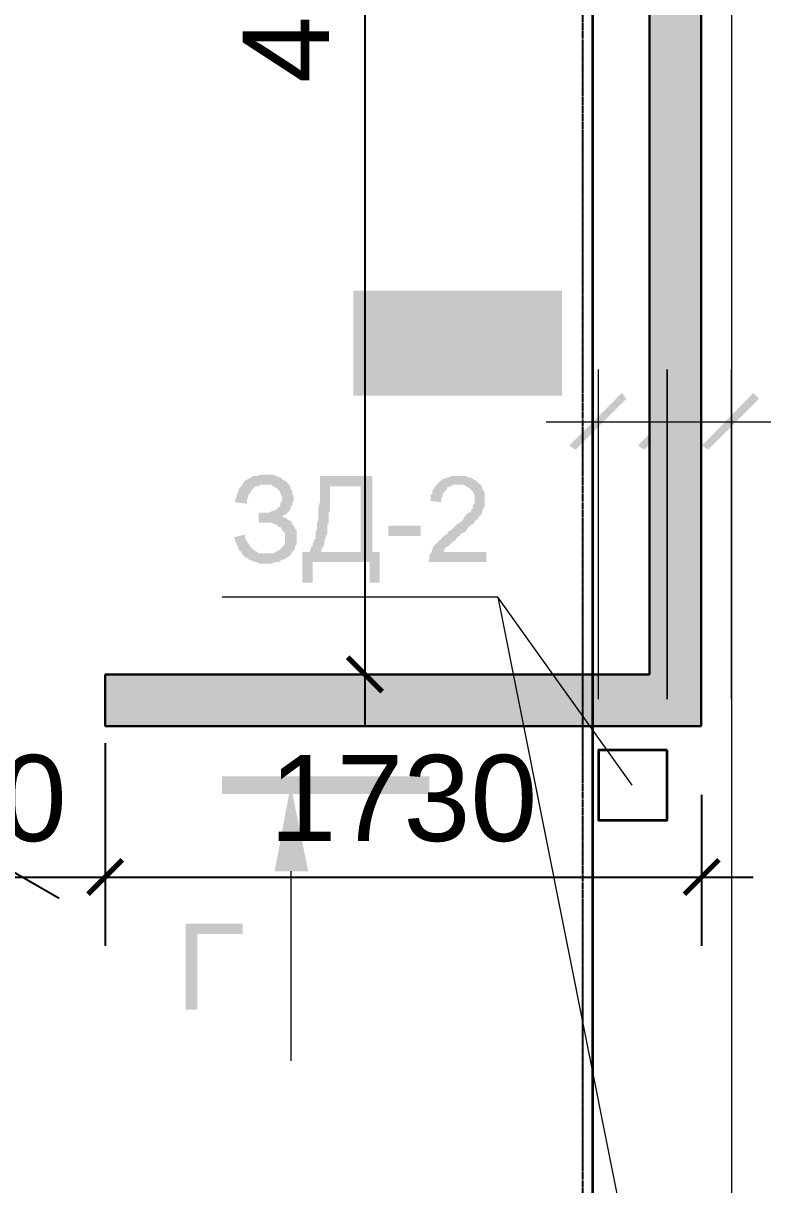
# Model space of a CAD drawing. Header units: millimetres. Extents: x -383313 to -161684, y -117025 to 99224.
# Drawn here: x -322137 to -319992, y -4951 to -1579 of the extents above; entities that cross this region are included whole.
import ezdxf

# ---------------------------------------------------------------- set-up
doc = ezdxf.new("R2010")
doc.units = ezdxf.units.MM
doc.header["$MEASUREMENT"] = 0
doc.linetypes.add('PS-GOST2.303 5', pattern=[24, 20, -1.5, 1, -1.5])
doc.layers.get('Defpoints').update_dxf_attribs({"color": 31})
for name, color, linetype in [('001__КОНСТРУКТИВ__размеры внутр.', 7, 'Continuous'), ('PDF_Geometry', 7, 'Continuous'), ('PDF_Solid Fills', 7, 'Continuous'), ('PS_Оси', 5, 'PS-GOST2.303 5')]:
    doc.layers.add(name, color=color, linetype=linetype)
doc.layers.add('001__КОНСТРУКТИВ__Стены наружные', color=7, linetype='Continuous', lineweight=30)
doc.styles.add('PSTUDIO', font='arial.ttf')
doc.dimstyles.new('PS_TICK', dxfattribs={"dimscale": 100, "dimtxt": 2.5, "dimasz": 1, "dimexe": 2, "dimexo": 2, "dimgap": 1, "dimtad": 1, "dimdec": 0, "dimzin": 0, "dimdsep": 46, "dimtxsty": 'PSTUDIO', "dimblk": 'ARCHTICK', "dimcen": 2, "dimdle": 1.5, "dimse1": 1, "dimse2": 1, "dimadec": 0, "dimazin": 0, "dimtfac": 1, "dimtdec": 0, "dimtix": 1, "dimtmove": 1, "dimatfit": 3, "dimldrblk": 'ARCHTICK', "dimfxl": 1, "dimtolj": 1, "dimtzin": 0, "dimarcsym": 0})

# ---------------------------------------------------------------- blocks, each defined once
blk = doc.blocks.new('_ArchTick')
at = {"color": 0, "linetype": 'ByBlock', "const_width": 0.15}
blk.add_lwpolyline([(-0.5, -0.5), (0.5, 0.5)], dxfattribs=at)
blk = doc.blocks.new('*D297')
at = {"layer": '001__КОНСТРУКТИВ__размеры внутр.', "color": 0, "lineweight": -2, "ltscale": 100, "transparency": 16777216}
for p, q in [((-322899.4, -3669.4), (-322899.4, -4257.7)), ((-321899.4, -3669.4), (-321899.4, -4257.7)), ((-323049.4, -4057.7), (-321749.4, -4057.7))]:
    blk.add_line(p, q, dxfattribs=at)
at = {"layer": 'Defpoints', "color": 0, "ltscale": 100, "transparency": 16777216}
for p in [(-322899.4, -3469.4), (-321899.4, -3469.4), (-321899.4, -4057.7)]:
    blk.add_point(p, dxfattribs=at)
at = {"layer": '001__КОНСТРУКТИВ__размеры внутр.', "color": 0, "lineweight": -2, "ltscale": 100, "transparency": 16777216, "xscale": 100, "yscale": 100, "zscale": 100, "rotation": 180}
blk.add_blockref('_ArchTick', (-322899.4, -4057.7), dxfattribs=at)
at = {"layer": '001__КОНСТРУКТИВ__размеры внутр.', "color": 0, "lineweight": -2, "ltscale": 100, "transparency": 16777216, "xscale": 100, "yscale": 100, "zscale": 100}
blk.add_blockref('_ArchTick', (-321899.4, -4057.7), dxfattribs=at)
at = {"layer": '001__КОНСТРУКТИВ__размеры внутр.', "color": 0, "ltscale": 100, "transparency": 16777216, "insert": (-322399.4, -3830.1), "char_height": 250, "attachment_point": 5, "style": 'PSTUDIO'}
blk.add_mtext('\\A1;1000', dxfattribs=at)
blk = doc.blocks.new('*D298')
at = {"layer": '001__КОНСТРУКТИВ__размеры внутр.', "color": 0, "lineweight": -2, "ltscale": 100, "transparency": 16777216}
for p, q in [((-321899.4, -3669.4), (-321899.4, -4257.7)), ((-320169.1, -3819.4), (-320169.1, -4257.7)), ((-322049.4, -4057.7), (-320019.1, -4057.7))]:
    blk.add_line(p, q, dxfattribs=at)
at = {"layer": 'Defpoints', "color": 0, "ltscale": 100, "transparency": 16777216}
for p in [(-321899.4, -3469.4), (-320169.1, -3619.4), (-320169.1, -4057.7)]:
    blk.add_point(p, dxfattribs=at)
at = {"layer": '001__КОНСТРУКТИВ__размеры внутр.', "color": 0, "lineweight": -2, "ltscale": 100, "transparency": 16777216, "xscale": 100, "yscale": 100, "zscale": 100, "rotation": 180}
blk.add_blockref('_ArchTick', (-321899.4, -4057.7), dxfattribs=at)
at = {"layer": '001__КОНСТРУКТИВ__размеры внутр.', "color": 0, "lineweight": -2, "ltscale": 100, "transparency": 16777216, "xscale": 100, "yscale": 100, "zscale": 100}
blk.add_blockref('_ArchTick', (-320169.1, -4057.7), dxfattribs=at)
at = {"layer": '001__КОНСТРУКТИВ__размеры внутр.', "color": 0, "ltscale": 100, "transparency": 16777216, "insert": (-321034.2, -3830), "char_height": 250, "attachment_point": 5, "style": 'PSTUDIO'}
blk.add_mtext('\\A1;1730', dxfattribs=at)
blk = doc.blocks.new('*D303')
at = {"layer": '001__КОНСТРУКТИВ__размеры внутр.', "color": 0, "lineweight": -2, "ltscale": 100, "transparency": 16777216}
blk.add_line((-321146, 890.6), (-321146, -3619.4), dxfattribs=at)
at = {"layer": 'Defpoints', "color": 0, "ltscale": 100, "transparency": 16777216}
for p in [(-321071, 740.6), (-321146, -3469.4), (-321071, -3469.4)]:
    blk.add_point(p, dxfattribs=at)
at = {"layer": '001__КОНСТРУКТИВ__размеры внутр.', "color": 0, "lineweight": -2, "ltscale": 100, "transparency": 16777216, "xscale": 100, "yscale": 100, "zscale": 100}
for p, rotation in [((-321146, 740.6), 90), ((-321146, -3469.4), 270)]:
    blk.add_blockref('_ArchTick', p, dxfattribs=dict(at, rotation=rotation))
at = {"layer": '001__КОНСТРУКТИВ__размеры внутр.', "color": 0, "ltscale": 100, "transparency": 16777216, "insert": (-321373.6, -1364.4), "char_height": 250, "attachment_point": 5, "rotation": 90, "style": 'PSTUDIO'}
blk.add_mtext('\\A1;4210', dxfattribs=at)
blk = doc.blocks.new('A$Cf5759c35')
at = {"layer": 'PDF_Solid Fills'}
for points in [[(37397.1, 15883.5), (37375.9, 15883.5), (37367.5, 15879.2), (37363.2, 15879.2), (37354.8, 15875), (37350.5, 15875), (37346.3, 15870.8), (37342.1, 15866.5), (37337.8, 15862.3), (37333.6, 15858.1), (37329.4, 15853.8), (37325.1, 15845.4), (37320.9, 15841.1), (37320.9, 15832.7), (37316.7, 15828.4), (37316.7, 15820), (37316.7, 15811.5), (37346.3, 15807.3), (37346.3, 15815.7), (37350.5, 15824.2), (37350.5, 15828.4), (37354.8, 15836.9), (37359, 15841.1), (37363.2, 15845.4), (37363.2, 15849.6), (37371.7, 15853.8), (37375.9, 15853.8), (37380.2, 15858.1), (37388.6, 15858.1), (37397.1, 15858.1), (37460.6, 15858.1), (37452.1, 15866.5), (37452.1, 15866.5), (37447.9, 15870.8), (37443.7, 15870.8), (37439.4, 15875), (37431, 15879.2), (37426.7, 15879.2), (37418.3, 15883.5), (37414, 15883.5), (37405.6, 15883.5)], [(37591.8, 15883.5), (37591.8, 15883.5), (37566.4, 15883.5), (37562.2, 15879.2), (37558, 15879.2), (37549.5, 15875), (37545.3, 15870.8), (37545.3, 15870.8), (37541, 15866.5), (37536.8, 15858.1), (37591.8, 15858.1), (37591.8, 15858.1), (37600.3, 15858.1), (37604.5, 15858.1), (37613, 15853.8), (37617.2, 15849.6), (37621.5, 15845.4), (37625.7, 15836.9), (37625.7, 15836.9), (37629.9, 15832.7), (37629.9, 15828.4), (37634.2, 15824.2), (37634.2, 15820), (37634.2, 15815.7), (37638.4, 15807.3), (37638.4, 15798.8), (37638.4, 15794.6), (37638.4, 15786.1), (37638.4, 15777.6), (37638.4, 15764.9), (37638.4, 15756.5), (37638.4, 15756.5), (37638.4, 15743.8), (37638.4, 15735.3), (37638.4, 15726.8), (37638.4, 15718.4), (37638.4, 15714.1), (37638.4, 15705.7), (37634.2, 15697.2), (37634.2, 15693), (37634.2, 15688.7), (37629.9, 15684.5), (37629.9, 15680.3), (37625.7, 15676), (37625.7, 15671.8), (37621.5, 15667.6), (37613, 15663.3), (37608.8, 15659.1), (37604.5, 15654.9), (37596.1, 15654.9), (37591.8, 15654.9), (37536.8, 15650.6), (37541, 15646.4), (37545.3, 15642.2), (37549.5, 15637.9), (37558, 15637.9), (37562.2, 15633.7), (37570.7, 15633.7), (37574.9, 15629.5), (37583.4, 15629.5), (37591.8, 15629.5), (37591.8, 15629.5), (37600.3, 15629.5), (37604.5, 15629.5), (37613, 15633.7), (37617.2, 15633.7), (37625.7, 15637.9), (37629.9, 15642.2), (37634.2, 15642.2), (37638.4, 15646.4), (37642.6, 15650.6), (37646.9, 15654.9), (37651.1, 15659.1), (37655.3, 15667.6), (37655.3, 15671.8), (37659.6, 15680.3), (37663.8, 15684.5), (37663.8, 15688.7), (37663.8, 15693), (37668, 15697.2), (37668, 15705.7), (37668, 15709.9), (37668, 15718.4), (37672.3, 15726.8), (37672.3, 15731.1), (37672.3, 15739.5), (37672.3, 15748), (37672.3, 15756.5), (37672.3, 15760.7), (37672.3, 15769.2), (37672.3, 15777.6), (37672.3, 15786.1), (37672.3, 15790.3), (37668, 15798.8), (37668, 15803), (37668, 15811.5), (37668, 15815.7), (37663.8, 15824.2), (37663.8, 15828.4), (37659.6, 15836.9), (37655.3, 15841.1), (37655.3, 15849.6), (37651.1, 15853.8), (37651.1, 15853.8), (37646.9, 15858.1), (37642.6, 15862.3), (37638.4, 15870.8), (37629.9, 15875), (37625.7, 15875), (37625.7, 15879.2), (37617.2, 15879.2), (37613, 15883.5), (37604.5, 15883.5), (37596.1, 15883.5)], [(37786.6, 15883.5), (37786.6, 15883.5), (37761.2, 15883.5), (37756.9, 15879.2), (37752.7, 15879.2), (37744.2, 15875), (37740, 15870.8), (37740, 15870.8), (37735.8, 15866.5), (37731.5, 15858.1), (37786.6, 15858.1), (37786.6, 15858.1), (37795, 15858.1), (37799.3, 15858.1), (37807.7, 15853.8), (37812, 15849.6), (37816.2, 15845.4), (37820.4, 15836.9), (37820.4, 15836.9), (37824.7, 15832.7), (37824.7, 15828.4), (37828.9, 15824.2), (37828.9, 15820), (37828.9, 15815.7), (37833.1, 15807.3), (37833.1, 15798.8), (37833.1, 15794.6), (37833.1, 15786.1), (37833.1, 15777.6), (37833.1, 15764.9), (37833.1, 15756.5), (37833.1, 15756.5), (37833.1, 15743.8), (37833.1, 15735.3), (37833.1, 15726.8), (37833.1, 15718.4), (37833.1, 15714.1), (37833.1, 15705.7), (37828.9, 15697.2), (37828.9, 15693), (37828.9, 15688.7), (37824.7, 15684.5), (37824.7, 15680.3), (37820.4, 15676), (37820.4, 15671.8), (37816.2, 15667.6), (37807.7, 15663.3), (37803.5, 15659.1), (37799.3, 15654.9), (37790.8, 15654.9), (37786.6, 15654.9), (37731.5, 15650.6), (37735.8, 15646.4), (37740, 15642.2), (37744.2, 15637.9), (37752.7, 15637.9), (37756.9, 15633.7), (37765.4, 15633.7), (37769.6, 15629.5), (37778.1, 15629.5), (37786.6, 15629.5), (37786.6, 15629.5), (37795, 15629.5), (37799.3, 15629.5), (37807.7, 15633.7), (37812, 15633.7), (37820.4, 15637.9), (37824.7, 15642.2), (37828.9, 15642.2), (37833.1, 15646.4), (37837.4, 15650.6), (37841.6, 15654.9), (37845.8, 15659.1), (37850.1, 15667.6), (37850.1, 15671.8), (37854.3, 15680.3), (37858.5, 15684.5), (37858.5, 15688.7), (37858.5, 15693), (37862.8, 15697.2), (37862.8, 15705.7), (37862.8, 15709.9), (37862.8, 15718.4), (37867, 15726.8), (37867, 15731.1), (37867, 15739.5), (37867, 15748), (37867, 15756.5), (37867, 15760.7), (37867, 15769.2), (37867, 15777.6), (37867, 15786.1), (37867, 15790.3), (37862.8, 15798.8), (37862.8, 15803), (37862.8, 15811.5), (37862.8, 15815.7), (37858.5, 15824.2), (37858.5, 15828.4), (37854.3, 15836.9), (37850.1, 15841.1), (37850.1, 15849.6), (37845.8, 15853.8), (37845.8, 15853.8), (37841.6, 15858.1), (37837.4, 15862.3), (37833.1, 15870.8), (37824.7, 15875), (37820.4, 15875), (37820.4, 15879.2), (37812, 15879.2), (37807.7, 15883.5), (37799.3, 15883.5), (37790.8, 15883.5)], [(37460.6, 15858.1), (37397.1, 15858.1), (37414, 15858.1), (37418.3, 15853.8), (37426.7, 15849.6), (37431, 15845.4), (37431, 15845.4), (37435.2, 15841.1), (37439.4, 15836.9), (37443.7, 15828.4), (37443.7, 15824.2), (37443.7, 15815.7), (37443.7, 15811.5), (37443.7, 15803), (37439.4, 15798.8), (37439.4, 15790.3), (37435.2, 15786.1), (37431, 15777.6), (37426.7, 15777.6), (37422.5, 15773.4), (37418.3, 15769.2), (37414, 15764.9), (37409.8, 15756.5), (37405.6, 15752.2), (37401.3, 15748), (37392.9, 15743.8), (37388.6, 15739.5), (37380.2, 15731.1), (37375.9, 15726.8), (37367.5, 15722.6), (37363.2, 15714.1), (37354.8, 15709.9), (37350.5, 15705.7), (37346.3, 15701.4), (37342.1, 15697.2), (37337.8, 15693), (37333.6, 15688.7), (37329.4, 15684.5), (37325.1, 15680.3), (37320.9, 15671.8), (37320.9, 15667.6), (37316.7, 15659.1), (37312.4, 15654.9), (37312.4, 15654.9), (37312.4, 15646.4), (37312.4, 15642.2), (37308.2, 15633.7), (37477.5, 15633.7), (37477.5, 15663.3), (37354.8, 15663.3), (37354.8, 15663.3), (37354.8, 15667.6), (37359, 15676), (37367.5, 15680.3), (37367.5, 15680.3), (37371.7, 15684.5), (37375.9, 15688.7), (37380.2, 15693), (37388.6, 15697.2), (37392.9, 15705.7), (37401.3, 15709.9), (37401.3, 15714.1), (37409.8, 15718.4), (37418.3, 15722.6), (37422.5, 15731.1), (37426.7, 15735.3), (37431, 15739.5), (37439.4, 15743.8), (37443.7, 15748), (37443.7, 15752.2), (37447.9, 15756.5), (37452.1, 15756.5), (37456.4, 15764.9), (37460.6, 15769.2), (37464.8, 15773.4), (37464.8, 15781.9), (37469.1, 15786.1), (37469.1, 15790.3), (37473.3, 15794.6), (37473.3, 15803), (37473.3, 15807.3), (37473.3, 15815.7), (37473.3, 15815.7), (37473.3, 15824.2), (37473.3, 15828.4), (37473.3, 15836.9), (37469.1, 15841.1), (37464.8, 15849.6), (37464.8, 15853.8)], [(37536.8, 15858.1), (37532.6, 15853.8), (37528.3, 15849.6), (37524.1, 15841.1), (37519.9, 15836.9), (37519.9, 15828.4), (37515.6, 15828.4), (37515.6, 15820), (37515.6, 15815.7), (37511.4, 15807.3), (37511.4, 15803), (37511.4, 15794.6), (37511.4, 15790.3), (37511.4, 15781.9), (37511.4, 15773.4), (37507.2, 15764.9), (37507.2, 15756.5), (37507.2, 15752.2), (37507.2, 15743.8), (37511.4, 15735.3), (37511.4, 15726.8), (37511.4, 15718.4), (37511.4, 15709.9), (37511.4, 15705.7), (37515.6, 15697.2), (37515.6, 15693), (37519.9, 15684.5), (37519.9, 15680.3), (37524.1, 15676), (37524.1, 15667.6), (37528.3, 15663.3), (37532.6, 15659.1), (37532.6, 15654.9), (37536.8, 15650.6), (37591.8, 15654.9), (37587.6, 15654.9), (37583.4, 15654.9), (37574.9, 15659.1), (37570.7, 15659.1), (37566.4, 15663.3), (37558, 15667.6), (37553.7, 15676), (37553.7, 15676), (37553.7, 15680.3), (37549.5, 15684.5), (37549.5, 15688.7), (37545.3, 15693), (37545.3, 15701.4), (37545.3, 15705.7), (37541, 15714.1), (37541, 15722.6), (37541, 15731.1), (37541, 15739.5), (37541, 15748), (37541, 15756.5), (37541, 15764.9), (37541, 15773.4), (37541, 15781.9), (37541, 15790.3), (37541, 15798.8), (37545.3, 15803), (37545.3, 15811.5), (37545.3, 15815.7), (37549.5, 15824.2), (37549.5, 15828.4), (37553.7, 15832.7), (37553.7, 15836.9), (37558, 15841.1), (37562.2, 15845.4), (37566.4, 15849.6), (37570.7, 15853.8), (37574.9, 15858.1), (37583.4, 15858.1), (37591.8, 15858.1)], [(37731.5, 15858.1), (37727.3, 15853.8), (37723.1, 15849.6), (37718.8, 15841.1), (37714.6, 15836.9), (37714.6, 15828.4), (37710.4, 15828.4), (37710.4, 15820), (37710.4, 15815.7), (37706.1, 15807.3), (37706.1, 15803), (37706.1, 15794.6), (37706.1, 15790.3), (37706.1, 15781.9), (37706.1, 15773.4), (37701.9, 15764.9), (37701.9, 15756.5), (37701.9, 15752.2), (37701.9, 15743.8), (37706.1, 15735.3), (37706.1, 15726.8), (37706.1, 15718.4), (37706.1, 15709.9), (37706.1, 15705.7), (37710.4, 15697.2), (37710.4, 15693), (37714.6, 15684.5), (37714.6, 15680.3), (37718.8, 15676), (37718.8, 15667.6), (37723.1, 15663.3), (37727.3, 15659.1), (37727.3, 15654.9), (37731.5, 15650.6), (37786.6, 15654.9), (37782.3, 15654.9), (37778.1, 15654.9), (37769.6, 15659.1), (37765.4, 15659.1), (37761.2, 15663.3), (37752.7, 15667.6), (37748.5, 15676), (37748.5, 15676), (37748.5, 15680.3), (37744.2, 15684.5), (37744.2, 15688.7), (37740, 15693), (37740, 15701.4), (37740, 15705.7), (37735.8, 15714.1), (37735.8, 15722.6), (37735.8, 15731.1), (37735.8, 15739.5), (37735.8, 15748), (37735.8, 15756.5), (37735.8, 15764.9), (37735.8, 15773.4), (37735.8, 15781.9), (37735.8, 15790.3), (37735.8, 15798.8), (37740, 15803), (37740, 15811.5), (37740, 15815.7), (37744.2, 15824.2), (37744.2, 15828.4), (37748.5, 15832.7), (37748.5, 15836.9), (37752.7, 15841.1), (37756.9, 15845.4), (37761.2, 15849.6), (37765.4, 15853.8), (37769.6, 15858.1), (37778.1, 15858.1), (37786.6, 15858.1)], [(37028.8, 15375.5), (37011.9, 15375.5), (37003.4, 15371.2), (36990.7, 15371.2), (36986.5, 15367), (36982.2, 15367), (36978, 15362.8), (36969.5, 15358.5), (36965.3, 15354.3), (36961.1, 15350.1), (36961.1, 15345.8), (36956.8, 15341.6), (36952.6, 15337.4), (36948.4, 15328.9), (36948.4, 15324.7), (36944.1, 15316.2), (36944.1, 15312), (36939.9, 15303.5), (36939.9, 15295), (36973.8, 15290.8), (36973.8, 15290.8), (36973.8, 15295), (36973.8, 15303.5), (36978, 15312), (36978, 15316.2), (36982.2, 15320.4), (36986.5, 15328.9), (36990.7, 15333.1), (36994.9, 15337.4), (36999.2, 15341.6), (37007.6, 15341.6), (37011.9, 15345.8), (37020.3, 15345.8), (37028.8, 15345.8), (37092.3, 15350.1), (37088.1, 15354.3), (37083.8, 15358.5), (37079.6, 15358.5), (37075.4, 15362.8), (37071.1, 15367), (37062.7, 15371.2), (37058.4, 15371.2), (37050, 15375.5), (37041.5, 15375.5), (37037.3, 15375.5)], [(37092.3, 15350.1), (37028.8, 15345.8), (37045.7, 15345.8), (37050, 15341.6), (37058.4, 15337.4), (37062.7, 15333.1), (37066.9, 15328.9), (37071.1, 15324.7), (37071.1, 15320.4), (37075.4, 15312), (37075.4, 15307.7), (37075.4, 15299.3), (37071.1, 15295), (37071.1, 15286.6), (37066.9, 15282.3), (37062.7, 15278.1), (37058.4, 15273.9), (37050, 15269.6), (37045.7, 15269.6), (37045.7, 15269.6), (37037.3, 15265.4), (37033, 15265.4), (37024.6, 15265.4), (37016.1, 15265.4), (37007.6, 15265.4), (37007.6, 15235.8), (37024.6, 15235.8), (37033, 15235.8), (37037.3, 15235.8), (37045.7, 15235.8), (37054.2, 15231.5), (37058.4, 15231.5), (37062.7, 15227.3), (37066.9, 15223.1), (37071.1, 15223.1), (37075.4, 15214.6), (37079.6, 15210.4), (37083.8, 15206.1), (37083.8, 15197.7), (37083.8, 15193.4), (37083.8, 15189.2), (37083.8, 15180.7), (37083.8, 15176.5), (37079.6, 15168), (37075.4, 15163.8), (37071.1, 15159.6), (37066.9, 15155.3), (37062.7, 15155.3), (37058.4, 15151.1), (37050, 15146.9), (37041.5, 15146.9), (37037.3, 15146.9), (37028.8, 15146.9), (36961.1, 15142.6), (36965.3, 15138.4), (36969.5, 15134.2), (36973.8, 15134.2), (36978, 15129.9), (36986.5, 15125.7), (36990.7, 15125.7), (36994.9, 15121.5), (37003.4, 15121.5), (37007.6, 15117.2), (37016.1, 15117.2), (37020.3, 15117.2), (37028.8, 15117.2), (37033, 15117.2), (37041.5, 15117.2), (37045.7, 15117.2), (37054.2, 15121.5), (37062.7, 15121.5), (37066.9, 15121.5), (37071.1, 15125.7), (37079.6, 15129.9), (37083.8, 15129.9), (37088.1, 15134.2), (37096.5, 15138.4), (37096.5, 15138.4), (37100.8, 15142.6), (37105, 15151.1), (37109.2, 15155.3), (37113.5, 15159.6), (37113.5, 15168), (37117.7, 15172.3), (37117.7, 15180.7), (37117.7, 15185), (37117.7, 15193.4), (37117.7, 15193.4), (37117.7, 15201.9), (37117.7, 15206.1), (37117.7, 15214.6), (37113.5, 15218.8), (37109.2, 15227.3), (37105, 15231.5), (37105, 15235.8), (37100.8, 15240), (37092.3, 15244.2), (37088.1, 15248.5), (37079.6, 15252.7), (37075.4, 15252.7), (37075.4, 15252.7), (37079.6, 15256.9), (37088.1, 15261.2), (37092.3, 15265.4), (37096.5, 15269.6), (37100.8, 15278.1), (37100.8, 15282.3), (37105, 15286.6), (37105, 15295), (37109.2, 15299.3), (37109.2, 15307.7), (37109.2, 15312), (37105, 15320.4), (37105, 15328.9), (37100.8, 15333.1), (37100.8, 15337.4), (37096.5, 15345.8)], [(37337.8, 15371.2), (37304, 15341.6), (37304, 15151.1), (37134.6, 15151.1), (37134.6, 15062.2), (37164.3, 15062.2), (37164.3, 15121.5), (37329.4, 15121.5), (37359, 15151.1), (37337.8, 15151.1)], [(37337.8, 15371.2), (37185.4, 15371.2), (37185.4, 15333.1), (37185.4, 15333.1), (37185.4, 15320.4), (37185.4, 15312), (37185.4, 15303.5), (37185.4, 15295), (37181.2, 15282.3), (37181.2, 15273.9), (37181.2, 15265.4), (37181.2, 15256.9), (37181.2, 15252.7), (37181.2, 15244.2), (37177, 15235.8), (37177, 15227.3), (37177, 15223.1), (37177, 15214.6), (37172.7, 15210.4), (37172.7, 15201.9), (37172.7, 15197.7), (37172.7, 15189.2), (37168.5, 15185), (37168.5, 15180.7), (37164.3, 15176.5), (37164.3, 15172.3), (37164.3, 15168), (37160, 15163.8), (37160, 15159.6), (37155.8, 15155.3), (37155.8, 15151.1), (37189.7, 15151.1), (37189.7, 15155.3), (37189.7, 15159.6), (37193.9, 15163.8), (37198.1, 15172.3), (37198.1, 15176.5), (37198.1, 15185), (37202.4, 15189.2), (37202.4, 15197.7), (37206.6, 15201.9), (37206.6, 15210.4), (37206.6, 15218.8), (37206.6, 15227.3), (37210.8, 15235.8), (37210.8, 15240), (37210.8, 15248.5), (37210.8, 15256.9), (37210.8, 15265.4), (37215.1, 15269.6), (37215.1, 15278.1), (37215.1, 15286.6), (37215.1, 15295), (37215.1, 15299.3), (37215.1, 15307.7), (37215.1, 15312), (37215.1, 15320.4), (37215.1, 15324.7), (37215.1, 15328.9), (37215.1, 15341.6), (37304, 15341.6)], [(37651.1, 15345.8), (37587.6, 15345.8), (37604.5, 15345.8), (37608.8, 15341.6), (37617.2, 15337.4), (37621.5, 15333.1), (37621.5, 15333.1), (37625.7, 15328.9), (37629.9, 15324.7), (37634.2, 15316.2), (37634.2, 15312), (37634.2, 15303.5), (37634.2, 15299.3), (37634.2, 15290.8), (37629.9, 15286.6), (37629.9, 15278.1), (37625.7, 15273.9), (37621.5, 15265.4), (37617.2, 15265.4), (37613, 15261.2), (37608.8, 15256.9), (37604.5, 15252.7), (37600.3, 15244.2), (37596.1, 15240), (37591.8, 15235.8), (37583.4, 15231.5), (37579.1, 15227.3), (37570.7, 15218.8), (37566.4, 15214.6), (37558, 15210.4), (37553.7, 15201.9), (37545.3, 15197.7), (37541, 15193.4), (37536.8, 15189.2), (37532.6, 15185), (37528.3, 15180.7), (37524.1, 15176.5), (37519.9, 15172.3), (37515.6, 15168), (37511.4, 15159.6), (37511.4, 15155.3), (37507.2, 15146.9), (37502.9, 15142.6), (37502.9, 15142.6), (37502.9, 15134.2), (37502.9, 15129.9), (37498.7, 15121.5), (37668, 15121.5), (37668, 15151.1), (37545.3, 15151.1), (37545.3, 15151.1), (37545.3, 15155.3), (37549.5, 15163.8), (37558, 15168), (37558, 15168), (37562.2, 15172.3), (37566.4, 15176.5), (37570.7, 15180.7), (37579.1, 15185), (37583.4, 15193.4), (37591.8, 15197.7), (37591.8, 15201.9), (37600.3, 15206.1), (37608.8, 15210.4), (37613, 15218.8), (37617.2, 15223.1), (37621.5, 15227.3), (37629.9, 15231.5), (37634.2, 15235.8), (37634.2, 15240), (37638.4, 15244.2), (37642.6, 15244.2), (37646.9, 15252.7), (37651.1, 15256.9), (37655.3, 15261.2), (37655.3, 15269.6), (37659.6, 15273.9), (37659.6, 15278.1), (37663.8, 15282.3), (37663.8, 15290.8), (37663.8, 15295), (37663.8, 15303.5), (37663.8, 15303.5), (37663.8, 15312), (37663.8, 15316.2), (37663.8, 15324.7), (37659.6, 15328.9), (37655.3, 15337.4), (37655.3, 15341.6)], [(37587.6, 15371.2), (37566.4, 15371.2), (37558, 15367), (37553.7, 15367), (37545.3, 15362.8), (37541, 15362.8), (37536.8, 15358.5), (37532.6, 15354.3), (37528.3, 15350.1), (37524.1, 15345.8), (37519.9, 15341.6), (37515.6, 15333.1), (37511.4, 15328.9), (37511.4, 15320.4), (37507.2, 15316.2), (37507.2, 15307.7), (37507.2, 15299.3), (37536.8, 15295), (37536.8, 15303.5), (37541, 15312), (37541, 15316.2), (37545.3, 15324.7), (37549.5, 15328.9), (37553.7, 15333.1), (37553.7, 15337.4), (37562.2, 15341.6), (37566.4, 15341.6), (37570.7, 15345.8), (37579.1, 15345.8), (37587.6, 15345.8), (37651.1, 15345.8), (37642.6, 15354.3), (37642.6, 15354.3), (37638.4, 15358.5), (37634.2, 15358.5), (37629.9, 15362.8), (37621.5, 15367), (37617.2, 15367), (37608.8, 15371.2), (37604.5, 15371.2), (37596.1, 15371.2)], [(36969.5, 15201.9), (36935.7, 15193.4), (36939.9, 15185), (36939.9, 15180.7), (36944.1, 15172.3), (36948.4, 15163.8), (36948.4, 15159.6), (36952.6, 15155.3), (36956.8, 15151.1), (36961.1, 15142.6), (37028.8, 15146.9), (37020.3, 15146.9), (37016.1, 15146.9), (37007.6, 15146.9), (37003.4, 15151.1), (36994.9, 15155.3), (36990.7, 15159.6), (36986.5, 15163.8), (36986.5, 15163.8), (36982.2, 15168), (36978, 15176.5), (36973.8, 15180.7), (36969.5, 15189.2), (36969.5, 15193.4)], [(36961.1, 14071.6), (36796, 14071.6), (36796, 13821.8), (36829.8, 13821.8), (36829.8, 14042), (36961.1, 14042)]]:
    blk.add_hatch(color=8, dxfattribs=at).paths.add_polyline_path(points)
at = {"layer": 'PDF_Geometry', "color": 8, "lineweight": 13}
for points in [[(-1888.1, 3395.1), (-2235.2, 3598.3), (6790.1, 19113.5), (23223.9, 19113.5), (23223.9, 18982.3), (32672.7, 18982.3), (32672.7, 19113.5), (38379.2, 19113.5), (38379.2, -7264.4), (37977.1, -7264.4)], [(37947.4, 16624.3), (37947.4, 16497.3)], [(37947.4, 16374.5), (37947.4, 15625.2)], [(37994, 14723.5), (37994, 15680.3)], [(38379.2, 14723.5), (38379.2, 15680.3)], [(38341.1, 15527.9), (38193, 15527.9), (37994, 15527.9), (37841.6, 15527.9)], [(38527.4, 15527.9), (38379.2, 15527.9), (38193, 15527.9), (38040.6, 15527.9)], [(37947.4, 15498.2), (37947.4, 15375.5)], [(37947.4, 15248.5), (37947.4, 14499.2)], [(38091.4, 14473.8), (37701.9, 15019.9), (36901.8, 15019.9)], [(37701.9, 15019.9), (38091.4, 13064.1)], [(37947.4, 14372.2), (37947.4, 14249.4)], [(37100.8, 14224), (37100.8, 13673.7)], [(37947.4, 14122.4), (37947.4, 13373.1)]]:
    blk.add_lwpolyline(points, dxfattribs=at)
at = {"layer": 'PDF_Geometry', "color": 8, "lineweight": 35}
blk.add_lwpolyline([(37977.1, 12958.2), (37977.1, 18406.5)], dxfattribs=at)
at = {"layer": 'PDF_Geometry', "color": 8, "lineweight": 13}
blk.add_lwpolyline([(38193, 15680.3), (38193, 14723.5)], close=True, dxfattribs=at)
at = {"layer": 'PDF_Geometry', "color": 8, "lineweight": 35}
blk.add_lwpolyline([(38193, 14575.4), (37994, 14575.4), (37994, 14372.2), (38193, 14372.2)], close=True, dxfattribs=at)
at = {"layer": 'PDF_Solid Fills', "color": 8, "lineweight": 13}
for points in [[(37282.8, 15908.9), (37282.8, 15604.1), (37888.2, 15908.9)], [(37282.8, 15604.1), (37888.2, 15908.9), (37888.2, 15604.1)], [(37909.3, 15460.1), (37926.3, 15447.4), (38061.7, 15612.5)], [(37926.3, 15447.4), (38061.7, 15612.5), (38074.4, 15595.6)], [(38260.7, 15612.5), (38125.2, 15447.4), (38108.3, 15460.1)], [(38108.3, 15460.1), (38125.2, 15447.4), (38260.7, 15612.5)], [(38277.6, 15595.6), (38260.7, 15612.5), (38125.2, 15447.4)], [(38125.2, 15447.4), (38260.7, 15612.5), (38277.6, 15595.6)], [(38442.7, 15612.5), (38311.5, 15447.4), (38294.6, 15460.1)], [(38459.7, 15595.6), (38442.7, 15612.5), (38311.5, 15447.4)], [(37384.4, 15197.7), (37384.4, 15227.3), (37477.5, 15197.7), (37477.5, 15227.3)], [(37359, 15151.1), (37329.4, 15121.5), (37359, 15062.2), (37329.4, 15062.2)], [(36901.8, 14499.2), (36901.8, 14448.4), (37502.9, 14499.2)], [(36901.8, 14448.4), (37502.9, 14499.2), (37502.9, 14448.4)], [(37100.8, 14473.8), (37151.6, 14224), (37054.2, 14224)]]:
    blk.add_solid(points, dxfattribs=at)

msp = doc.modelspace()

# ---------------------------------------------------------------- hatches: boundary and pattern name
at = {"lineweight": 30, "ltscale": 100}
h = msp.add_hatch(color=252, dxfattribs=at)
h.dxf.hatch_style = 1
h.paths.add_polyline_path([(-325239.55882, 740.6023), (-320320.05882, 740.6023), (-320320.05882, -3469.3977), (-321899.37658, -3469.3977), (-321899.37658, -3619.3977), (-320170.05882, -3619.3977), (-320170.05882, 890.6023), (-351572.76556, 890.6023), (-360354.92594, -14191.5845), (-360225.30011, -14267.06393), (-351486.53209, 740.6023), (-349563.51131, 740.6023), (-325389.55882, 740.6023), (-325389.55882, -2469.3977), (-325389.55882, -3619.3977), (-322899.37658, -3619.3977), (-322899.37658, -3469.3977), (-325239.55882, -3469.3977)])

# ---------------------------------------------------------------- linework, layer by layer
at = {"ltscale": 100}
msp.add_lwpolyline([(-322899.37658, -3619.3977), (-322033.35117, -4119.3977)], dxfattribs=at)
at = {"layer": '001__КОНСТРУКТИВ__Стены наружные', "color": 7, "linetype": 'Continuous'}
for p, q in [((-320170.05882, -3619.3977), (-320170.05882, 890.6023)), ((-321899.37658, -3469.3977), (-321899.37658, -3619.3977))]:
    msp.add_line(p, q, dxfattribs=at)
at = {"layer": '001__КОНСТРУКТИВ__Стены наружные', "color": 7, "linetype": 'Continuous', "flags": 128}
for points in [[(-320320.05882, -1313.17803), (-320320.05882, -3469.3977)], [(-320320.05882, -3469.3977), (-321899.37658, -3469.3977)], [(-321899.37658, -3619.3977), (-320170.05882, -3619.3977)]]:
    msp.add_lwpolyline(points, dxfattribs=at)
at = {"layer": 'PS_Оси'}
msp.add_lwpolyline([(-320514.05882, -24012.91133), (-320514.05882, -23582.0977), (-320514.05882, -17582.0977), (-320514.05882, -11582.0977), (-320514.05882, -5582.0977), (-320514.05882, -582.3977), (-320514.05882, 2825.4576)], dxfattribs=at)

# ---------------------------------------------------------------- block references
at = {"ltscale": 100}
msp.add_blockref('A$Cf5759c35', (-358461.97282, -18264.93104), dxfattribs=at)

# ---------------------------------------------------------------- dimensions: what is measured, and where the dimension line sits
at = {"layer": '001__КОНСТРУКТИВ__размеры внутр.', "ltscale": 100}
dim = msp.add_linear_dim(base=(-321145.99491, -3469.3977), p1=(-321071.03928, 740.6023), p2=(-321071.03928, -3469.3977), angle=90, dimstyle='PS_TICK', dxfattribs=at)
dim.commit()
dim.dimension.update_dxf_attribs({"geometry": '*D303', "text_midpoint": (-321373.63816, -1364.3977)})
for base, p1, p2, picture, middle in [((-321899.37658, -4057.72011), (-322899.37658, -3469.3977), (-321899.37658, -3469.3977), '*D297', (-322399.37658, -3830.07686)), ((-320169.05882, -4057.72011), (-321899.37658, -3469.3977), (-320169.05882, -3619.3977), '*D298', (-321034.2177, -3829.99159))]:
    dim = msp.add_linear_dim(base=base, p1=p1, p2=p2, dimstyle='PS_TICK', override={"dimse1": 0, "dimse2": 0}, dxfattribs=at)
    dim.commit()
    dim.dimension.update_dxf_attribs({"geometry": picture, "text_midpoint": middle})

doc.saveas('drawing.dxf')
